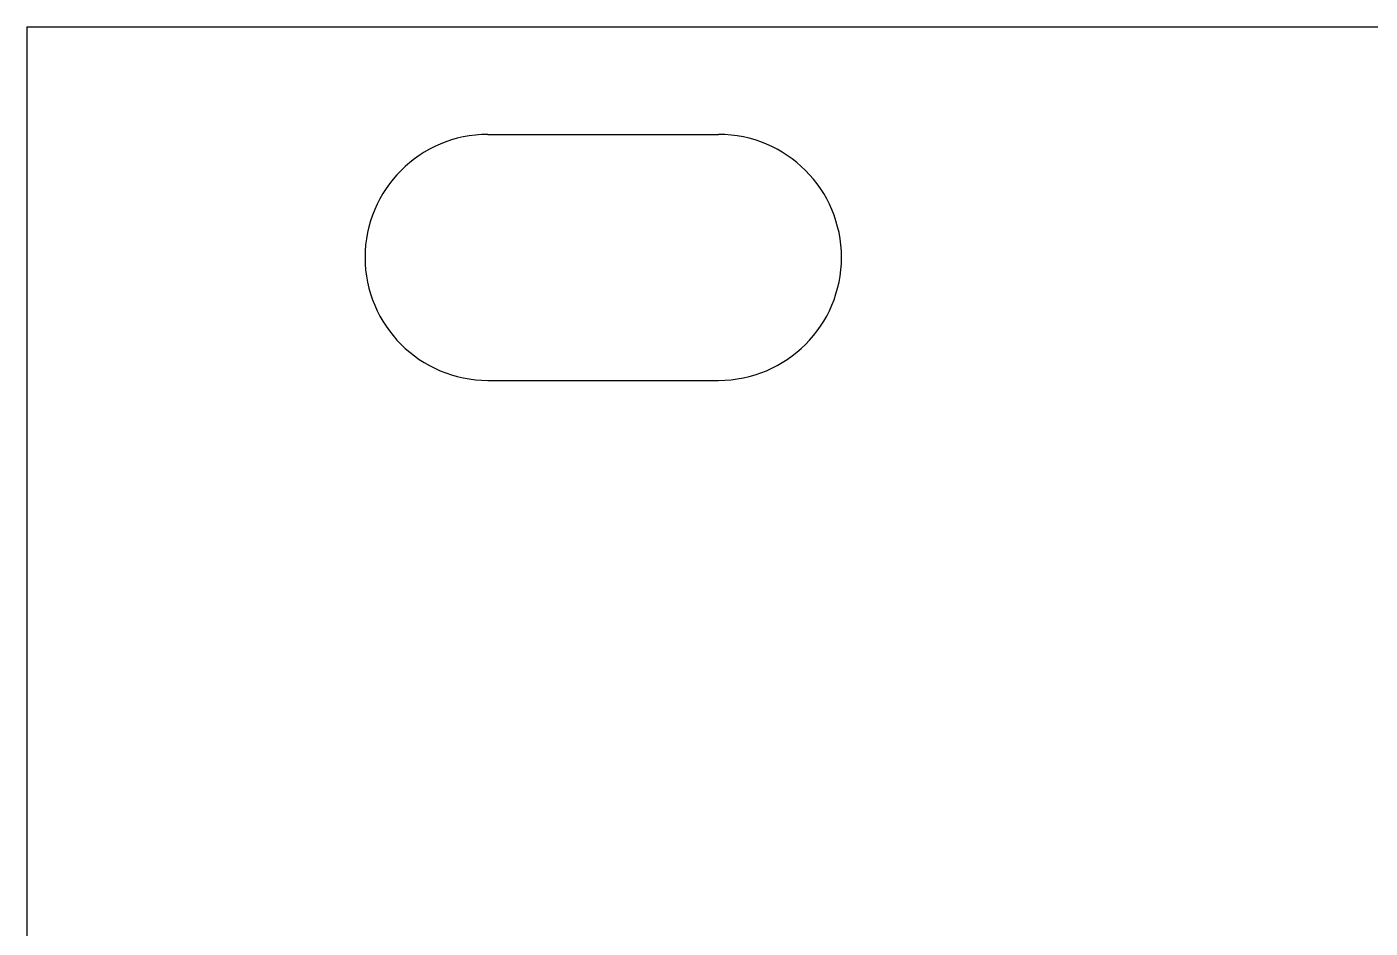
# Model space of a CAD drawing. Extents: x 0 to 61, y 0 to 128.
# Drawn here: x 0 to 17.48, y 116.77 to 128.5 of the extents above; entities that cross this region are included whole.
import ezdxf

# ---------------------------------------------------------------- set-up
doc = ezdxf.new("R2010")
doc.units = 0
doc.layers.add('DXF_EG_PANEL_1_0_MODEL_DX0', color=7, linetype='CONTINUOUS')
doc.layers.add('DXF_EG_PANEL_1_0_MODEL_DXF', color=7, linetype='CONTINUOUS')

msp = doc.modelspace()

# ---------------------------------------------------------------- linework, layer by layer
at = {"layer": 'DXF_EG_PANEL_1_0_MODEL_DX0', "color": 178}
msp.add_line((0, 128.5), (0, 0), dxfattribs=at)
at = {"layer": 'DXF_EG_PANEL_1_0_MODEL_DXF', "color": 178}
for p, q in [((0, 128.5), (60.6, 128.5)), ((6, 127.1), (9, 127.1)), ((6, 123.9), (9, 123.9))]:
    msp.add_line(p, q, dxfattribs=at)
for centre, start, end in [((6, 125.5), 90, 270), ((9, 125.5), 270, 90)]:
    msp.add_arc(centre, 1.6, start, end, dxfattribs=at)

doc.saveas('drawing.dxf')
